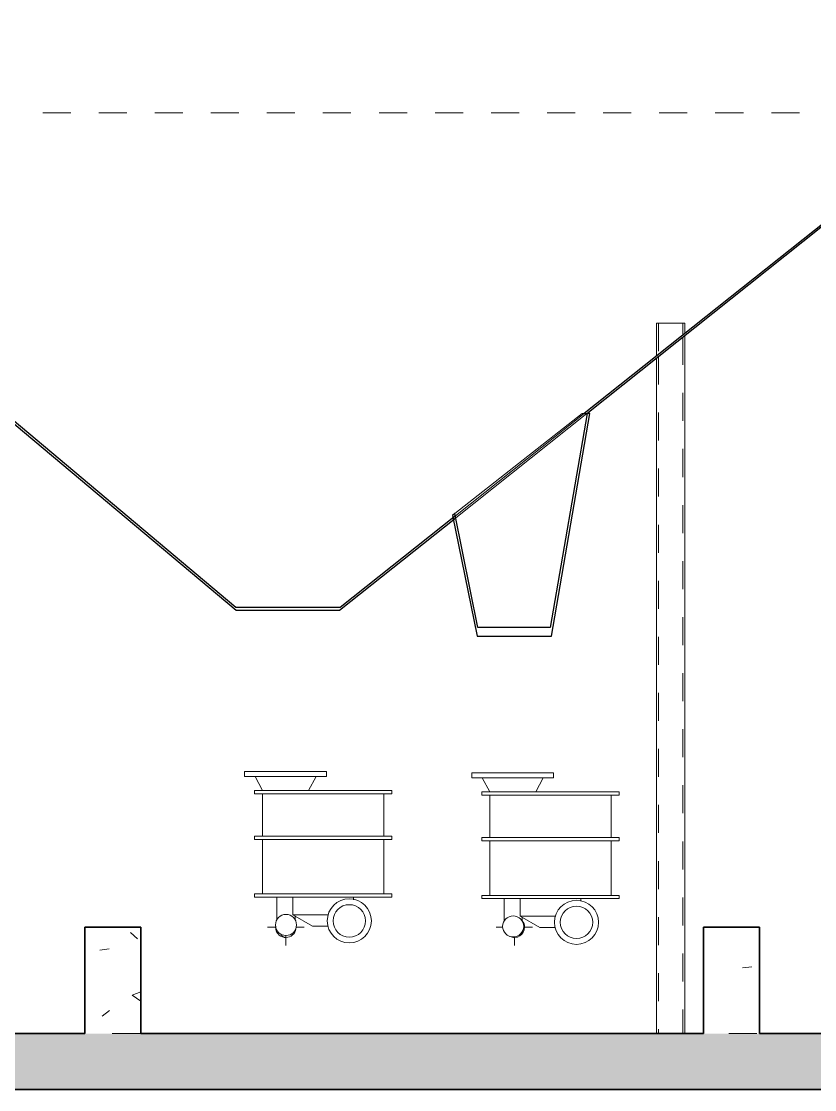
# Model space of a CAD drawing. Header units: metres. Extents: x -3 to 141, y -7 to 15.
# Drawn here: x 129.989 to 132.82, y -3.485 to 0.326 of the extents above; entities that cross this region are included whole.
import ezdxf

# ---------------------------------------------------------------- set-up
doc = ezdxf.new("R2010")
doc.units = ezdxf.units.M
doc.linetypes.add('Centre', pattern=[0.03175, 0.00635, -0.00475, 0.0159, -0.00475])
doc.linetypes.add('Hidden', pattern=[0.007144, 0.004763, -0.002381])
for name, color, linetype, lineweight in [('A-FLOR', 7, 'Continuous', 9), ('A-FLOR-LEVL', 7, 'Continuous', 9), ('A-FLOR-PATT', 7, 'Continuous', 35), ('A-GENM', 7, 'Continuous', 9), ('M-EQPM', 7, 'Continuous', 9), ('P-PIPE', 7, 'Continuous', 9), ('P-PIPE-CNTR', 7, 'Continuous', 9), ('S-BEAM', 7, 'Continuous', 9), ('S-COLS', 7, 'Continuous', 9)]:
    doc.layers.add(name, color=color, linetype=linetype, lineweight=lineweight)
pattern_1 = [(50, (125.9475, 5.947), (0.728738, -0.06376), [0.0762, -0.8382]), (355, (125.9475, 5.947), (-0.14097, 0.764224), [0.06096, -0.67056]), (100.451, (126.0085, 5.942), (0.58777, 0.70047), [0.06476, -0.71236]), (46.184, (125.9475, 6.15), (1.084314, -0.168175), [0.1143, -1.257]), (96.636, (126.0385, 6.136), (0.94999, 0.98975), [0.09714, -1.069]), (351.184, (125.9475, 6.15), (0.94969, 0.99015), [0.09144, -1.006]), (21, (126.0495, 6.099), (0.606457, -0.409065), [0.0762, -0.8382]), (326, (126.0495, 6.099), (0.24721, 0.73675), [0.06096, -0.67056]), (71.451, (126.0995, 6.065), (0.85367, 0.327687), [0.06476, -0.71236]), (37.5, (125.9475, 5.947), (0.012355, 0.3382243), [0.03353, -0.6289, 0.03353, -0.64719, -0.6731]), (37.5, (125.9475, 5.947), (0.012355, 0.3382243), [-1.343, 0.03353, -0.63957]), (7.5, (125.9475, 5.947), (0.267281, 0.400725), [0.03353, -0.35458, 0.03353, -0.61366, -0.25654]), (7.5, (125.9475, 5.947), (0.267281, 0.400725), [-1.035, 0.03353, -0.22301]), (327.5, (125.7215, 5.947), (0.542363, -0.022921), [0.03353, -0.22047, 0.03353, -0.75895, -1.052]), (327.5, (125.7215, 5.947), (0.542363, -0.022921), [-1.046, 0.03353, -1.018]), (317.5, (125.6195, 5.947), (0.592516, 0.101701), [0.03353, -0.29667, 0.03353, -0.49276, -0.74676]), (317.5, (125.6195, 5.947), (0.592516, 0.101701), [-0.85649, 0.03353, -0.71323])]

# ---------------------------------------------------------------- blocks, each defined once
blk = doc.blocks.new('M_Estanque Alimentación-3 - M_Estanque Alimentación-3-2957581-Sección 01')
at = {"layer": 'A-GENM', "lineweight": 25}
for p, q in [((6.7282, 0.3263), (6.7182, 0.3263)), ((6.7182, 0.3263), (9.2198, -1.775)), ((9.2186, -1.7656), (6.7282, 0.3263)), ((12.2219, 0.3263), (10.4622, -1.0727)), ((10.471, -1.0727), (12.2285, 0.3263)), ((12.2285, 0.3263), (12.2219, 0.3263)), ((10.4723, -1.0727), (10.3404, -1.8359)), ((10.3445, -1.8677), (10.4823, -1.0727)), ((10.4622, -1.0727), (10.471, -1.0727)), ((10.4823, -1.0727), (10.4723, -1.0727)), ((9.5887, -1.775), (10.0033, -1.445)), ((10.002, -1.4385), (9.5906, -1.7656)), ((10.0003, -1.4298), (9.9918, -1.4365)), ((9.9918, -1.4365), (10.0795, -1.8677)), ((10.0826, -1.8359), (10.0003, -1.4298)), ((10.0033, -1.445), (10.002, -1.4385)), ((9.5906, -1.7656), (9.2186, -1.7656)), ((9.2198, -1.775), (9.5887, -1.775)), ((10.0795, -1.8677), (10.3445, -1.8677)), ((10.3404, -1.8359), (10.0826, -1.8359))]:
    blk.add_line(p, q, dxfattribs=at)
at = {"layer": 'A-GENM', "color": 8, "true_color": 0x808080}
for p, q in [((10.0003, -1.4298), (10.4541, -1.0727)), ((10.002, -1.4385), (10.4622, -1.0727)), ((10.471, -1.0727), (10.0033, -1.445)), ((10.4541, -1.0727), (10.4622, -1.0727)), ((10.471, -1.0727), (10.4723, -1.0727))]:
    blk.add_line(p, q, dxfattribs=at)
blk = doc.blocks.new('M_Equipo Salida estanque - M_Equipo Salida estanque-2986993-Sección 01')
at = {"layer": 'M-EQPM'}
for p, q in [((9.542, -2.3503), (9.25, -2.3503)), ((9.25, -2.3503), (9.25, -2.3676)), ((9.542, -2.3676), (9.542, -2.3503)), ((9.25, -2.3676), (9.542, -2.3676)), ((9.5048, -2.3676), (9.2873, -2.3676)), ((9.2873, -2.3676), (9.3141, -2.4177)), ((9.478, -2.4177), (9.5048, -2.3676)), ((9.2853, -2.4177), (9.2853, -2.4293)), ((9.3134, -2.4177), (9.2853, -2.4177)), ((9.7758, -2.4293), (9.2853, -2.4293)), ((9.3141, -2.4177), (9.3342, -2.4177)), ((9.3141, -2.4293), (9.3141, -2.581)), ((9.7758, -2.4177), (9.3335, -2.4177)), ((9.747, -2.581), (9.747, -2.4293)), ((9.7758, -2.4293), (9.7758, -2.4177)), ((9.2853, -2.581), (9.2853, -2.5927)), ((9.7758, -2.581), (9.2853, -2.581)), ((9.7758, -2.5927), (9.7758, -2.581)), ((9.7758, -2.5927), (9.2853, -2.5927)), ((9.3141, -2.5927), (9.3141, -2.787)), ((9.747, -2.787), (9.747, -2.5927)), ((9.2853, -2.787), (9.2853, -2.7986)), ((9.7758, -2.787), (9.2853, -2.787)), ((9.7758, -2.7986), (9.2853, -2.7986)), ((9.4223, -2.7986), (9.4223, -2.8613)), ((9.6388, -2.8075), (9.6388, -2.7986)), ((9.7758, -2.7986), (9.7758, -2.787)), ((9.4223, -2.8613), (9.4924, -2.9017)), ((9.5494, -2.8613), (9.4223, -2.8613)), ((9.5486, -2.9017), (9.4924, -2.9017))]:
    blk.add_line(p, q, dxfattribs=at)
at = {"layer": 'M-EQPM', "flags": 128}
for points in [[(9.3652, -2.7986), (9.3652, -2.8002), (9.3652, -2.8042), (9.3652, -2.8081), (9.3652, -2.8121), (9.3652, -2.816), (9.3652, -2.8199), (9.3652, -2.8237), (9.3652, -2.8275), (9.3652, -2.8312), (9.3652, -2.8349), (9.3652, -2.8385), (9.3652, -2.842), (9.3652, -2.8454), (9.3652, -2.8488), (9.3652, -2.8521), (9.3652, -2.8552), (9.3652, -2.8583), (9.3652, -2.8613), (9.3652, -2.8641), (9.3652, -2.8669), (9.3652, -2.8695), (9.3652, -2.872), (9.3652, -2.8744), (9.3652, -2.8766), (9.3652, -2.8788)], [(9.4302, -2.879), (9.4302, -2.8773), (9.4302, -2.8751), (9.4302, -2.8727), (9.4302, -2.8703), (9.4302, -2.8677), (9.4302, -2.8657)]]:
    blk.add_lwpolyline(points, dxfattribs=at)
at = {"layer": 'M-EQPM'}
for centre, radius, start, end in [((9.6236, -2.8832), 0.0787, 90, 270), ((9.6236, -2.8832), 0.0787, 270, 90), ((9.6236, -2.8832), 0.0579, 90, 270), ((9.6236, -2.8832), 0.0579, 270, 90), ((9.3977, -2.8978), 0.0376, 90, 270), ((9.3977, -2.8978), 0.0376, 270, 90)]:
    blk.add_arc(centre, radius, start, end, dxfattribs=at)
blk = doc.blocks.new('FCA_N_Columna de acero - 100x100mm-V35-Sección 01')
at = {"layer": 'S-COLS'}
for p, q in [((10.7203, -0.75), (10.7203, -0.8675)), ((10.7203, -0.75), (10.7323, -0.75)), ((10.8083, -0.75), (10.7323, -0.75)), ((10.8083, -0.75), (10.8203, -0.75)), ((10.8203, -0.788), (10.8203, -0.75)), ((10.8203, -3.2853), (10.8203, -0.7947)), ((10.7203, -0.8743), (10.7203, -3.2853))]:
    blk.add_line(p, q, dxfattribs=at)
at = {"layer": 'S-COLS', "linetype": 'Hidden'}
for p, q in [((10.7263, -0.75), (10.7263, -0.8627)), ((10.8143, -0.75), (10.8143, -0.7928)), ((10.8143, -0.7994), (10.8143, -3.2853)), ((10.7263, -0.8695), (10.7263, -3.2853))]:
    blk.add_line(p, q, dxfattribs=at)

msp = doc.modelspace()

# ---------------------------------------------------------------- hatches: boundary and pattern name
at = {"layer": 'A-FLOR-PATT', "lineweight": 9, "true_color": 0x9a9a9a}
msp.add_hatch(color=253, dxfattribs=at).paths.add_polyline_path([(128.0115, -3.4853), (134.6883, -3.4853), (134.6883, -3.2853), (121.6585, -3.2853), (121.6585, -3.4853), (126.0006, -3.4853)])
at = {"layer": 'S-BEAM'}
h = msp.add_hatch(dxfattribs=at)
h.set_pattern_fill('FP_5', color=256, style=0, pattern_type=2)
h.set_pattern_definition(pattern_1)
h.paths.add_polyline_path([(130.2155, -3.2853), (130.4155, -3.2853), (130.4155, -2.9053), (130.2155, -2.9053)])
h = msp.add_hatch(dxfattribs=at)
h.set_pattern_fill('FP_5', color=256, style=0, pattern_type=2)
h.set_pattern_definition(pattern_1)
h.paths.add_polyline_path([(132.4232, -3.2853), (132.6232, -3.2853), (132.6232, -2.9053), (132.4232, -2.9053)])

# ---------------------------------------------------------------- linework, layer by layer
at = {"layer": 'A-FLOR', "lineweight": 35}
for p, q in [((130.2155, -3.2853), (126.083, -3.2853)), ((132.4232, -3.2853), (130.4155, -3.2853)), ((134.6883, -3.2853), (132.6232, -3.2853)), ((121.6585, -3.4853), (134.6883, -3.4853))]:
    msp.add_line(p, q, dxfattribs=at)
at = {"layer": 'A-FLOR-LEVL', "color": 253, "linetype": 'Centre', "true_color": 0xaaaaaa}
for p, q in [((118.6651, 0), (138.6134, 0)), ((138.6134, -3.2853), (118.6651, -3.2853))]:
    msp.add_line(p, q, dxfattribs=at)
at = {"layer": 'P-PIPE', "color": 96, "true_color": 0x007f00}
for centre, radius, start, end in [((131.7481, -2.9059), 0.0365, 0, 38.6137), ((130.9325, -2.9059), 0.0365, 174.8708, 180), ((130.9325, -2.9059), 0.0365, 180, 341.596), ((130.9325, -2.9242), 0.0183, 204.0395, 270), ((130.9325, -2.9059), 0.0365, 347.8707, 0), ((131.7481, -2.9059), 0.0365, 243.1182, 0), ((131.7481, -2.9242), 0.0183, 250.2343, 270)]:
    msp.add_arc(centre, radius, start, end, dxfattribs=at)
at = {"layer": 'P-PIPE-CNTR'}
for p, q in [((130.8675, -2.9059), (130.8978, -2.9059)), ((130.9686, -2.9059), (130.9975, -2.9059)), ((131.6831, -2.9059), (131.7071, -2.9059)), ((131.7817, -2.9059), (131.8131, -2.9059)), ((130.9325, -2.9709), (130.9325, -2.9352)), ((131.7481, -2.9709), (131.7481, -2.9393))]:
    msp.add_line(p, q, dxfattribs=at)
at = {"layer": 'S-BEAM', "lineweight": 35}
for p, q in [((130.4155, -2.9053), (130.2155, -2.9053)), ((130.2155, -2.9053), (130.2155, -3.2853)), ((130.4155, -3.2853), (130.4155, -2.9053)), ((132.6232, -2.9053), (132.4232, -2.9053)), ((132.4232, -2.9053), (132.4232, -3.2853)), ((132.6232, -3.2853), (132.6232, -2.9053))]:
    msp.add_line(p, q, dxfattribs=at)

# ---------------------------------------------------------------- block references
at = {"layer": 'A-GENM', "color": 8, "true_color": 0x808080}
msp.add_blockref('M_Estanque Alimentación-3 - M_Estanque Alimentación-3-2957581-Sección 01', (121.5355, 0), dxfattribs=at)
at = {"layer": 'M-EQPM'}
for p in [(121.5355, 0), (122.3462, -0.0051)]:
    msp.add_blockref('M_Equipo Salida estanque - M_Equipo Salida estanque-2986993-Sección 01', p, dxfattribs=at)
at = {"layer": 'S-COLS'}
msp.add_blockref('FCA_N_Columna de acero - 100x100mm-V35-Sección 01', (121.5355, 0), dxfattribs=at)

doc.saveas('drawing.dxf')
